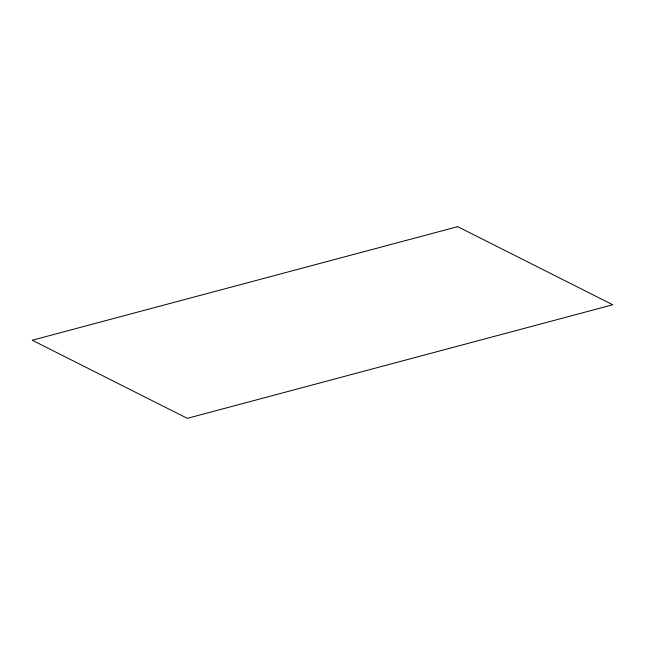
<?xml version="1.0" encoding="UTF-8"?>
<svg xmlns="http://www.w3.org/2000/svg" width="645" height="645" viewBox="0 0 645 645"><rect width="100%" height="100%" fill="white"/><g stroke="black" fill="none" stroke-linecap="round" stroke-linejoin="round"><path stroke-width="0.97" d="M457.7 226.653L32.25 340.238L187.3 418.347L612.75 304.762L457.7 226.653"/></g></svg>
